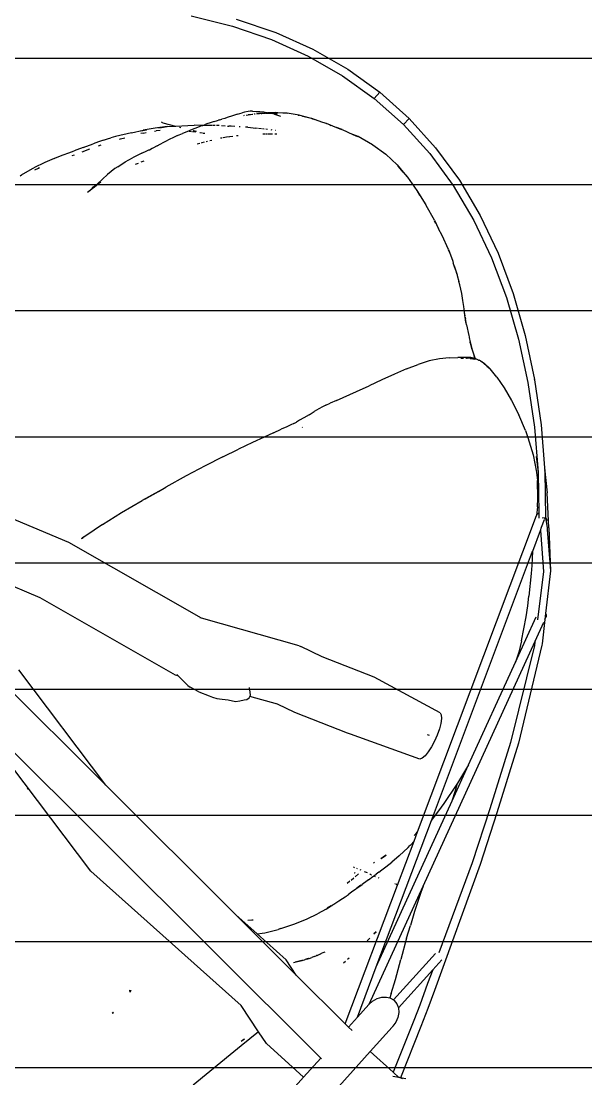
# Model space of a CAD drawing. Header units: millimetres. Extents: x -12551121 to 353735, y 112272 to 285506.
# Drawn here: x 97753 to 98173, y 178117 to 178903 of the extents above; entities that cross this region are included whole.
import ezdxf

# ---------------------------------------------------------------- set-up
doc = ezdxf.new("R2010")
doc.units = ezdxf.units.MM
doc.header["$MEASUREMENT"] = 0
doc.layers.add('+AT9-HATCH', color=8, linetype='Continuous')
doc.layers.add('+AT9_Hardscape', color=1, linetype='Continuous')

# ---------------------------------------------------------------- blocks, each defined once
blk = doc.blocks.new('hammock')
at = {"layer": '+AT9_Hardscape', "color": 1}
for p, q in [((1225.26, 1881.88), (1255.76, 1874.26)), ((1258.68, 1879.37), (1288.02, 1869.37)), ((1255.76, 1874.26), (1284.76, 1864.31)), ((1284.76, 1864.31), (1312.09, 1852.01)), ((1288.02, 1869.37), (1315.65, 1856.99)), ((1315.65, 1856.99), (1341.44, 1842.23)), ((1312.09, 1852.01), (1337.61, 1837.36)), ((1341.44, 1842.23), (1365.27, 1825.08)), ((1337.61, 1837.36), (1361.21, 1820.37)), ((1361.21, 1820.37), (1365.27, 1825.08)), ((1365.27, 1825.08), (1387.08, 1805.58)), ((1361.21, 1820.37), (1382.81, 1801.05)), ((1255.92, 1807.63), (1251.97, 1806.3)), ((1259.65, 1808.87), (1255.92, 1807.63)), ((1259.65, 1808.87), (1263.02, 1809.85)), ((1264.79, 1810.31), (1263.02, 1809.85)), ((1264.37, 1807.93), (1264.72, 1807.98)), ((1267.54, 1810.8), (1264.79, 1810.31)), ((1266.13, 1808.16), (1266.1, 1808.15)), ((1266.13, 1808.16), (1270.82, 1808.83)), ((1267.42, 1808.46), (1270.82, 1808.83)), ((1269.03, 1810.96), (1267.54, 1810.8)), ((1270.81, 1810.95), (1269.03, 1810.96)), ((1270.81, 1810.95), (1273.34, 1810.87)), ((1270.82, 1808.83), (1270.9, 1808.77)), ((1272.28, 1808.99), (1272.07, 1808.92)), ((1272.28, 1808.99), (1272.78, 1809.04)), ((1272.78, 1809.04), (1272.82, 1809.02)), ((1273.34, 1810.87), (1276.26, 1810.72)), ((1274, 1809.18), (1274.45, 1809.23)), ((1274.04, 1809.13), (1274.45, 1809.23)), ((1275.33, 1809.33), (1274.06, 1809.11)), ((1274.45, 1809.23), (1275.33, 1809.33)), ((1275.33, 1809.33), (1275.43, 1809.22)), ((1275.51, 1809.35), (1276.45, 1809.45)), ((1275.64, 1809.31), (1275.84, 1809.26)), ((1275.98, 1809.31), (1275.84, 1809.26)), ((1277.05, 1809.41), (1275.98, 1809.31)), ((1276.26, 1810.72), (1279.18, 1810.46)), ((1276.45, 1809.45), (1277.93, 1809.49)), ((1277.93, 1809.49), (1277.05, 1809.41)), ((1277.05, 1809.41), (1277.62, 1809.4)), ((1277.62, 1809.4), (1277.93, 1809.49)), ((1277.93, 1809.49), (1278.24, 1809.52)), ((1278.24, 1809.52), (1278.38, 1809.5)), ((1278.38, 1809.5), (1279.05, 1809.55)), ((1279.05, 1809.55), (1279.1, 1809.52)), ((1279.1, 1809.52), (1279.88, 1809.67)), ((1279.79, 1809.58), (1279.1, 1809.52)), ((1279.1, 1809.52), (1279.43, 1809.5)), ((1279.18, 1810.46), (1281.45, 1810.12)), ((1280.48, 1809.56), (1279.43, 1809.5)), ((1281.1, 1809.69), (1279.79, 1809.58)), ((1279.88, 1809.67), (1281.1, 1809.69)), ((1280.48, 1809.56), (1283.04, 1809.67)), ((1281.1, 1809.69), (1281.24, 1809.69)), ((1281.24, 1809.69), (1281.59, 1809.72)), ((1281.45, 1810.12), (1282.89, 1809.86)), ((1281.59, 1809.72), (1281.66, 1809.73)), ((1281.66, 1809.73), (1281.89, 1809.75)), ((1283.04, 1809.67), (1281.89, 1809.75)), ((1282.43, 1809.75), (1281.89, 1809.75)), ((1283, 1809.77), (1282.24, 1809.92)), ((1283, 1809.77), (1282.43, 1809.75)), ((1282.89, 1809.86), (1283, 1809.77)), ((1283.05, 1809.76), (1283, 1809.77)), ((1283.04, 1809.67), (1283.14, 1809.7)), ((1283.27, 1809.63), (1283.04, 1809.67)), ((1283.1, 1809.76), (1283.05, 1809.76)), ((1283.14, 1809.7), (1283.1, 1809.76)), ((1283.21, 1809.73), (1283.14, 1809.7)), ((1283.27, 1809.63), (1283.14, 1809.7)), ((1283.26, 1809.73), (1283.21, 1809.73)), ((1283.3, 1809.76), (1283.26, 1809.73)), ((1283.43, 1809.63), (1283.27, 1809.63)), ((1283.44, 1809.73), (1283.3, 1809.76)), ((1283.43, 1809.63), (1283.89, 1809.59)), ((1288.04, 1809.94), (1283.44, 1809.73)), ((1289.28, 1809.85), (1283.44, 1809.73)), ((1283.44, 1809.73), (1283.89, 1809.59)), ((1283.89, 1809.59), (1284.16, 1809.57)), ((1284.16, 1809.57), (1284.34, 1809.53)), ((1284.34, 1809.53), (1288.94, 1809.16)), ((1284.34, 1809.53), (1285.29, 1809.31)), ((1285.38, 1809.29), (1285.29, 1809.31)), ((1287.05, 1808.76), (1285.38, 1809.29)), ((1287.33, 1808.97), (1285.38, 1809.29)), ((1287.05, 1808.76), (1291.46, 1807.39)), ((1288.04, 1809.94), (1289.28, 1809.85)), ((1289.28, 1809.85), (1289.36, 1809.85)), ((1289.45, 1809.83), (1289.36, 1809.85)), ((1297.06, 1809.25), (1289.45, 1809.83)), ((1296.48, 1809.5), (1289.45, 1809.83)), ((1305.31, 1808.12), (1296.48, 1809.5)), ((1304.65, 1808.17), (1305.28, 1808.02)), ((1307.95, 1807.38), (1305.31, 1808.12)), ((1204.21, 1802.49), (1203.19, 1802.79)), ((1204.21, 1802.49), (1213.56, 1800)), ((1207.34, 1799.53), (1211.57, 1799.92)), ((1211.57, 1799.92), (1213.56, 1800)), ((1213.56, 1800), (1227.4, 1800.58)), ((1213.56, 1800), (1213.79, 1799.94)), ((1233.85, 1800.5), (1227.4, 1800.58)), ((1233.38, 1800.33), (1229.84, 1798.94)), ((1233.38, 1800.33), (1233.85, 1800.5)), ((1233.85, 1800.5), (1236, 1801.29)), ((1241.06, 1800.42), (1233.85, 1800.5)), ((1239.89, 1802.66), (1236, 1801.29)), ((1242.22, 1803.37), (1239.89, 1802.66)), ((1242.92, 1800.39), (1241.45, 1800.41)), ((1242.22, 1803.37), (1243.89, 1803.89)), ((1243.89, 1803.89), (1245.5, 1804.36)), ((1245.93, 1800.36), (1244.06, 1800.38)), ((1246.18, 1804.56), (1245.5, 1804.36)), ((1246.18, 1804.56), (1246.33, 1804.6)), ((1246.33, 1804.6), (1247.94, 1805.08)), ((1247.57, 1800.29), (1250.49, 1800.08)), ((1250.17, 1805.71), (1247.94, 1805.08)), ((1251.97, 1806.3), (1250.17, 1805.71)), ((1250.6, 1800.08), (1250.68, 1800.06)), ((1250.68, 1800.06), (1250.71, 1800.07)), ((1252.04, 1799.98), (1253.23, 1799.87)), ((1254.9, 1799.78), (1253.23, 1799.87)), ((1257.59, 1799.59), (1254.9, 1799.78)), ((1307.95, 1807.38), (1314.67, 1805.77)), ((1314.62, 1805.54), (1307.95, 1807.38)), ((1314.56, 1805.49), (1314.83, 1805.41)), ((1314.67, 1805.77), (1322.02, 1803.18)), ((1314.86, 1805.39), (1314.83, 1805.41)), ((1315.27, 1805.27), (1315.43, 1805.21)), ((1317.27, 1804.65), (1315.43, 1805.21)), ((1317.62, 1804.5), (1317.27, 1804.65)), ((1322.02, 1803.18), (1325.51, 1802.1)), ((1322.02, 1803.18), (1325.28, 1802.03)), ((1325.98, 1801.59), (1325.47, 1801.78)), ((1325.51, 1802.1), (1333.14, 1799)), ((1325.98, 1801.59), (1326.01, 1801.57)), ((1327.47, 1801.02), (1327.17, 1801.16)), ((1328.48, 1800.69), (1327.47, 1801.02)), ((1328.48, 1800.69), (1328.91, 1800.48)), ((1387.08, 1805.58), (1382.81, 1801.05)), ((1382.81, 1801.05), (1402.36, 1779.47)), ((1387.08, 1805.58), (1406.8, 1783.77)), ((1168.98, 1792.2), (1165.58, 1791.34)), ((1180.92, 1795.03), (1168.98, 1792.2)), ((1180.92, 1795.03), (1189.41, 1796.87)), ((1187.76, 1796.46), (1192.06, 1797.28)), ((1189.38, 1794.75), (1187.84, 1794.38)), ((1189.38, 1794.75), (1191.64, 1795.14)), ((1198.47, 1798.48), (1189.41, 1796.87)), ((1192.06, 1797.28), (1192.25, 1797.31)), ((1197.92, 1796.22), (1199.13, 1796.43)), ((1207.34, 1799.53), (1198.47, 1798.48)), ((1202.1, 1796.61), (1199.13, 1796.43)), ((1200.83, 1798.67), (1201, 1798.68)), ((1201, 1798.68), (1203, 1798.96)), ((1203, 1798.96), (1207.34, 1799.53)), ((1212.9, 1791.92), (1207.92, 1789.56)), ((1215.06, 1792.84), (1212.9, 1791.92)), ((1215.06, 1792.84), (1218.78, 1794.42)), ((1216.44, 1799.23), (1217.37, 1798.98)), ((1222.02, 1795.77), (1218.78, 1794.42)), ((1225.88, 1797.35), (1222.02, 1795.77)), ((1223.67, 1796.3), (1225.41, 1796.04)), ((1229.84, 1798.94), (1225.88, 1797.35)), ((1226.17, 1795.93), (1228.67, 1795.56)), ((1226.42, 1796.69), (1227.06, 1796.52)), ((1229.13, 1795.97), (1227.22, 1796.48)), ((1231.51, 1795.15), (1233.39, 1794.87)), ((1231.86, 1795.27), (1233.48, 1794.95)), ((1234.14, 1794.76), (1235.33, 1794.59)), ((1234.26, 1794.8), (1235.33, 1794.59)), ((1248.96, 1791.59), (1251.34, 1791.89)), ((1251.48, 1791.91), (1253.74, 1792.2)), ((1253.89, 1792.22), (1256.08, 1792.49)), ((1257.67, 1799.63), (1257.59, 1799.59)), ((1258.89, 1792.84), (1260.12, 1793)), ((1261.46, 1799.41), (1260.88, 1799.45)), ((1267.2, 1799.1), (1265.58, 1799.19)), ((1267.2, 1799.1), (1273.19, 1798.4)), ((1274.41, 1798.26), (1273.19, 1798.4)), ((1277.47, 1797.91), (1275.25, 1798.17)), ((1279.44, 1797.69), (1278.1, 1797.84)), ((1278.52, 1794.26), (1279.83, 1794.25)), ((1280.46, 1794.25), (1281.72, 1794.25)), ((1281.9, 1797.41), (1280.61, 1797.55)), ((1282.07, 1794.25), (1283.15, 1794.25)), ((1283.3, 1794.25), (1285.68, 1794.24)), ((1285.43, 1797), (1284.66, 1797.09)), ((1287.32, 1794.24), (1288.78, 1794.23)), ((1287.72, 1796.73), (1287.67, 1796.74)), ((1337.34, 1797.47), (1333.14, 1799)), ((1333.14, 1799), (1336.86, 1797.48)), ((1337.34, 1797.47), (1345.34, 1793.75)), ((1349.21, 1792.1), (1345.34, 1793.75)), ((1345.34, 1793.75), (1348.74, 1792.17)), ((1359.98, 1786.11), (1349.21, 1792.1)), ((1144.82, 1783.99), (1152.3, 1786.77)), ((1156.38, 1788.27), (1152.3, 1786.77)), ((1156.36, 1785.23), (1156.41, 1785.25)), ((1160.06, 1789.59), (1156.38, 1788.27)), ((1156.41, 1785.25), (1158.37, 1785.92)), ((1160.06, 1789.59), (1162.87, 1790.54)), ((1162.87, 1790.54), (1165.58, 1791.34)), ((1171.87, 1790.18), (1172.52, 1790.39)), ((1172.52, 1790.39), (1175.85, 1791.33)), ((1196.45, 1783.59), (1198.34, 1784.56)), ((1198.42, 1784.6), (1198.34, 1784.56)), ((1199.98, 1785.4), (1198.42, 1784.6)), ((1199.98, 1785.4), (1202.08, 1786.51)), ((1202.08, 1786.51), (1204.76, 1787.94)), ((1204.76, 1787.94), (1207.92, 1789.56)), ((1229.65, 1786.73), (1231.47, 1787.26)), ((1232.71, 1787.62), (1233.39, 1787.82)), ((1233.39, 1787.82), (1234.95, 1788.19)), ((1236.39, 1788.54), (1237.23, 1788.75)), ((1239.14, 1789.21), (1240.56, 1789.56)), ((1247.03, 1791.13), (1247.91, 1791.34)), ((1248.58, 1791.5), (1248.96, 1791.59)), ((1359.98, 1786.11), (1360.22, 1785.97)), ((1360.22, 1785.97), (1369.78, 1779.11)), ((1123.32, 1775.91), (1124.4, 1776.35)), ((1124.4, 1776.35), (1129.96, 1778.56)), ((1129.96, 1778.56), (1134.24, 1780.11)), ((1134.24, 1780.11), (1138.15, 1781.54)), ((1138.12, 1778.46), (1136.6, 1777.9)), ((1140.31, 1782.35), (1138.15, 1781.54)), ((1144.82, 1783.99), (1140.31, 1782.35)), ((1149.5, 1782.71), (1144.03, 1780.66)), ((1176.21, 1773.4), (1181.61, 1776.35)), ((1188.55, 1779.74), (1181.61, 1776.35)), ((1188.55, 1779.74), (1192.22, 1781.45)), ((1192.22, 1781.45), (1193.79, 1782.25)), ((1193.79, 1782.25), (1194.16, 1782.42)), ((1194.16, 1782.42), (1196.14, 1783.44)), ((1196.14, 1783.44), (1196.45, 1783.59)), ((1378.16, 1771.2), (1369.78, 1779.11)), ((1402.36, 1779.47), (1419.81, 1755.7)), ((1406.8, 1783.77), (1424.4, 1759.75)), ((1099.14, 1763.68), (1107.23, 1768.33)), ((1107.23, 1768.33), (1108.28, 1768.93)), ((1116.37, 1772.94), (1108.28, 1768.93)), ((1109.03, 1767.46), (1111.72, 1768.79)), ((1112.33, 1769.11), (1111.72, 1768.79)), ((1111.72, 1768.79), (1112.44, 1769.1)), ((1123.32, 1775.91), (1116.37, 1772.94)), ((1168.51, 1768.35), (1162.95, 1763.9)), ((1170.59, 1769.72), (1168.51, 1768.35)), ((1170.59, 1769.72), (1176.21, 1773.4)), ((1183.68, 1771.62), (1185.32, 1772.26)), ((1185.32, 1772.26), (1185.98, 1772.51)), ((1188.03, 1773.3), (1190.34, 1774.21)), ((1378.16, 1771.2), (1382.67, 1765.81)), ((1378.86, 1770.25), (1378.89, 1770.2)), ((1382.67, 1765.81), (1378.89, 1770.2)), ((1098.14, 1763.05), (1099.14, 1763.68)), ((1108.99, 1767.43), (1109.03, 1767.46)), ((1162.95, 1763.9), (1155.65, 1757.16)), ((1382.67, 1765.81), (1385.61, 1762.3)), ((1382.67, 1765.81), (1385.94, 1762.01)), ((1385.94, 1762.01), (1392.9, 1752.17)), ((1148.23, 1750.84), (1153.18, 1754.83)), ((1148.23, 1750.84), (1152.26, 1754.03)), ((1152.26, 1753.97), (1151.44, 1753.29)), ((1154.01, 1755.61), (1151.64, 1754.02)), ((1152.26, 1754.03), (1152.66, 1754.34)), ((1152.26, 1754.03), (1152.26, 1753.97)), ((1152.82, 1754.43), (1152.66, 1754.34)), ((1153, 1754.61), (1152.82, 1754.43)), ((1153, 1754.61), (1155.02, 1756.21)), ((1153.18, 1754.83), (1153, 1754.61)), ((1153.38, 1754.99), (1153.18, 1754.83)), ((1153.38, 1754.99), (1154.85, 1756.18)), ((1153.79, 1755.4), (1153.38, 1754.99)), ((1154.01, 1755.61), (1153.79, 1755.4)), ((1154.06, 1755.65), (1154.01, 1755.61)), ((1155.65, 1757.16), (1154.06, 1755.65)), ((1154.85, 1756.18), (1154.06, 1755.65)), ((1154.85, 1756.18), (1154.97, 1756.27)), ((1154.97, 1756.27), (1155.26, 1756.45)), ((1157.7, 1758.06), (1155.02, 1756.21)), ((1155.26, 1756.45), (1155.02, 1756.21)), ((1155.26, 1756.45), (1155.38, 1756.55)), ((1155.38, 1756.55), (1157.74, 1758.5)), ((1157.7, 1758.06), (1155.38, 1756.55)), ((1157.92, 1758.27), (1157.7, 1758.06)), ((1419.81, 1755.7), (1435.16, 1729.87)), ((1424.4, 1759.75), (1439.86, 1733.62)), ((1392.9, 1752.17), (1399.41, 1741.52)), ((1392.97, 1751.63), (1394.86, 1748.66)), ((1394.88, 1748.62), (1394.86, 1748.66)), ((1399.44, 1741.45), (1399.41, 1741.52)), ((1399.7, 1741.03), (1399.44, 1741.45)), ((1405.87, 1729.97), (1399.7, 1741.03)), ((1405.87, 1729.97), (1408.94, 1723.67)), ((1406.79, 1727.84), (1405.94, 1729.49)), ((1435.16, 1729.87), (1448.38, 1702.11)), ((1439.86, 1733.62), (1453.18, 1705.53)), ((1406.92, 1727.54), (1406.79, 1727.84)), ((1411.55, 1718.64), (1408.94, 1723.67)), ((1408.94, 1723.67), (1411.36, 1718.75)), ((1416.27, 1708.18), (1411.55, 1718.64)), ((1416.08, 1708.26), (1417, 1705.96)), ((1416.27, 1708.18), (1419.5, 1699.68)), ((1417, 1705.96), (1417.02, 1705.88)), ((1453.18, 1705.53), (1464.36, 1675.67)), ((1419.5, 1699.68), (1419.67, 1699.25)), ((1419.72, 1699.1), (1419.67, 1699.25)), ((1419.95, 1698.5), (1419.72, 1699.1)), ((1419.95, 1698.5), (1419.94, 1698.42)), ((1420.68, 1696.19), (1419.94, 1698.42)), ((1448.38, 1702.11), (1459.49, 1672.62)), ((1422.29, 1691.31), (1420.68, 1696.19)), ((1420.68, 1696.19), (1422.62, 1690.08)), ((1422.62, 1690.08), (1422.29, 1691.31)), ((1422.72, 1689.74), (1422.62, 1690.08)), ((1422.72, 1689.74), (1422.73, 1689.65)), ((1422.75, 1689.61), (1422.73, 1689.65)), ((1422.75, 1689.61), (1422.81, 1689.35)), ((1422.81, 1689.35), (1422.91, 1689.03)), ((1422.91, 1689.03), (1424.14, 1684.54)), ((1424.75, 1682.03), (1424.14, 1684.54)), ((1426.16, 1675.5), (1424.75, 1682.03)), ((1427.07, 1670.27), (1426.16, 1675.5)), ((1464.36, 1675.67), (1473.41, 1644.27)), ((1427.69, 1665.88), (1427.07, 1670.27)), ((1459.49, 1672.62), (1468.48, 1641.62)), ((1428.2, 1661.86), (1427.69, 1665.88)), ((1428.11, 1661.5), (1428.59, 1658.85)), ((1428.59, 1658.85), (1428.2, 1661.86)), ((1428.71, 1657.98), (1428.59, 1658.85)), ((1429.34, 1654.03), (1428.71, 1657.98)), ((1428.71, 1657.98), (1428.94, 1656.93)), ((1429.82, 1652.39), (1428.94, 1656.93)), ((1429.82, 1652.39), (1431.43, 1644.34)), ((1431.43, 1644.34), (1431.66, 1643.31)), ((1431.66, 1643.31), (1431.77, 1642.76)), ((1431.77, 1642.76), (1432.49, 1639.42)), ((1473.41, 1644.27), (1480.33, 1611.58)), ((1432.56, 1638.93), (1432.34, 1639.74)), ((1432.49, 1639.42), (1433.72, 1634.62)), ((1432.49, 1639.42), (1432.56, 1638.93)), ((1432.6, 1638.71), (1432.56, 1638.93)), ((1433.72, 1634.62), (1432.6, 1638.71)), ((1468.48, 1641.62), (1475.37, 1609.37)), ((1409.72, 1627.01), (1401.93, 1625.44)), ((1416.88, 1627.81), (1409.72, 1627.01)), ((1416.88, 1627.81), (1423.26, 1628.06)), ((1428.67, 1628), (1423.26, 1628.06)), ((1425.55, 1627.51), (1427.45, 1627.62)), ((1427.59, 1627.61), (1427.45, 1627.62)), ((1432.94, 1627.88), (1428.67, 1628)), ((1429.28, 1627.4), (1429.51, 1627.41)), ((1429.65, 1627.39), (1429.51, 1627.41)), ((1430.28, 1627.33), (1429.92, 1627.27)), ((1430.19, 1627.74), (1429.97, 1627.78)), ((1430.56, 1627.76), (1430.19, 1627.74)), ((1432.94, 1627.88), (1430.56, 1627.76)), ((1430.56, 1627.76), (1432.01, 1627.74)), ((1432.4, 1627.61), (1430.56, 1627.76)), ((1432.01, 1627.74), (1432.09, 1627.72)), ((1432.09, 1627.72), (1433.33, 1627.69)), ((1432.09, 1627.72), (1432.4, 1627.61)), ((1432.4, 1627.61), (1432.52, 1627.6)), ((1432.42, 1627.35), (1432.87, 1627.27)), ((1432.52, 1627.6), (1433.78, 1627.27)), ((1433.37, 1627.29), (1432.52, 1627.6)), ((1433.99, 1627.51), (1432.52, 1627.6)), ((1433.37, 1627.29), (1432.87, 1627.27)), ((1432.87, 1627.27), (1433.64, 1627.2)), ((1436.23, 1627.37), (1432.94, 1627.88)), ((1433.66, 1627.65), (1433.33, 1627.69)), ((1433.41, 1627.28), (1433.37, 1627.29)), ((1433.64, 1627.2), (1433.41, 1627.28)), ((1433.78, 1627.27), (1433.41, 1627.28)), ((1434.08, 1627.06), (1433.64, 1627.2)), ((1433.64, 1627.2), (1434.05, 1627.17)), ((1433.66, 1627.65), (1433.99, 1627.51)), ((1433.74, 1634.55), (1433.72, 1634.62)), ((1433.74, 1634.55), (1433.78, 1634.4)), ((1433.78, 1634.4), (1435.48, 1629.25)), ((1433.78, 1627.27), (1434.05, 1627.17)), ((1434.67, 1627.16), (1433.78, 1627.27)), ((1434.15, 1627.5), (1433.99, 1627.51)), ((1434.05, 1627.17), (1434.47, 1626.99)), ((1434.05, 1627.17), (1434.74, 1627.11)), ((1434.15, 1627.5), (1434.29, 1627.46)), ((1434.34, 1627.41), (1434.29, 1627.46)), ((1434.38, 1627.42), (1434.34, 1627.41)), ((1434.38, 1627.42), (1434.44, 1627.41)), ((1435.01, 1627.23), (1434.44, 1627.41)), ((1434.44, 1627.41), (1434.46, 1627.38)), ((1434.46, 1627.38), (1434.84, 1627.14)), ((1434.67, 1627.16), (1434.46, 1627.38)), ((1434.47, 1626.99), (1434.55, 1626.98)), ((1434.84, 1627.14), (1434.67, 1627.16)), ((1434.74, 1627.11), (1434.67, 1627.16)), ((1434.74, 1627.11), (1434.84, 1627.14)), ((1435.01, 1626.9), (1434.74, 1627.11)), ((1434.92, 1627.09), (1434.84, 1627.14)), ((1435.58, 1627.05), (1434.92, 1627.09)), ((1434.92, 1627.09), (1435.32, 1626.84)), ((1435.28, 1629.46), (1436.23, 1627.37)), ((1435.48, 1629.25), (1435.56, 1629.11)), ((1436.22, 1627.54), (1435.56, 1629.11)), ((1435.58, 1627.05), (1435.66, 1627.03)), ((1435.76, 1626.77), (1435.62, 1626.94)), ((1436.22, 1627.54), (1436.29, 1627.36)), ((1436.29, 1627.36), (1436.23, 1627.37)), ((1436.32, 1627.36), (1436.29, 1627.36)), ((1436.32, 1627.36), (1438.99, 1626.14)), ((1385.09, 1619.47), (1376.12, 1615.54)), ((1385.09, 1619.47), (1393.71, 1622.84)), ((1401.93, 1625.44), (1393.71, 1622.84)), ((1435.8, 1626.76), (1435.76, 1626.77)), ((1436.5, 1626.76), (1436.56, 1626.63)), ((1436.56, 1626.74), (1436.62, 1626.62)), ((1438.72, 1626.07), (1438.86, 1625.99)), ((1438.99, 1626.14), (1439.05, 1626.12)), ((1439.05, 1626.12), (1439.13, 1626.08)), ((1440.09, 1625.64), (1439.13, 1626.08)), ((1439.6, 1625.79), (1439.64, 1625.77)), ((1440.09, 1625.64), (1442.74, 1623.9)), ((1440.66, 1625.15), (1440.09, 1625.64)), ((1440.66, 1625.15), (1442.74, 1623.9)), ((1441.1, 1624.79), (1440.66, 1625.15)), ((1441.1, 1624.79), (1442.74, 1623.9)), ((1444.66, 1621.76), (1441.1, 1624.79)), ((1442.74, 1623.9), (1447.25, 1619.57)), ((1444.73, 1621.73), (1444.66, 1621.76)), ((1444.73, 1621.73), (1444.84, 1621.61)), ((1444.84, 1621.61), (1447.25, 1619.57)), ((1452.32, 1613.36), (1447.25, 1619.57)), ((1366.85, 1611.3), (1357.31, 1606.99)), ((1376.12, 1615.54), (1366.85, 1611.3)), ((1452.32, 1613.36), (1457.73, 1605.47)), ((1480.34, 1611.52), (1480.33, 1611.58)), ((1480.34, 1611.52), (1485.14, 1577.92)), ((1348.11, 1602.85), (1357.31, 1606.99)), ((1457.73, 1605.47), (1463.24, 1596.1)), ((1475.37, 1609.37), (1480.16, 1576.16)), ((1333.1, 1596.15), (1328.49, 1594.08)), ((1333.1, 1596.15), (1348.11, 1602.85)), ((1463.24, 1596.1), (1468.63, 1585.43)), ((1312.73, 1585.49), (1316.58, 1587.76)), ((1320.05, 1589.78), (1316.58, 1587.76)), ((1322.71, 1591.27), (1320.05, 1589.78)), ((1325.27, 1592.58), (1322.71, 1591.27)), ((1325.27, 1592.58), (1328.49, 1594.08)), ((1301.41, 1578.97), (1303.36, 1580)), ((1305.68, 1581.33), (1303.36, 1580)), ((1308.95, 1583.26), (1305.68, 1581.33)), ((1312.73, 1585.49), (1308.95, 1583.26)), ((1473.46, 1573.83), (1468.63, 1585.43)), ((1286.41, 1572.06), (1279.27, 1568.77)), ((1286.41, 1572.06), (1292.08, 1574.65)), ((1296.35, 1576.59), (1292.08, 1574.65)), ((1299.27, 1577.93), (1296.35, 1576.59)), ((1301.41, 1578.97), (1299.27, 1577.93)), ((1307.64, 1575.99), (1307.95, 1576.17)), ((1473.46, 1573.83), (1475.38, 1568.54)), ((1480.16, 1576.16), (1482.85, 1542.59)), ((1485.14, 1577.92), (1485.15, 1577.85)), ((1485.15, 1577.85), (1487.64, 1546.05)), ((1270.6, 1564.72), (1260.34, 1559.86)), ((1279.27, 1568.77), (1270.6, 1564.72)), ((1475.38, 1568.54), (1479.38, 1555.79)), ((1248.64, 1554.17), (1260.34, 1559.86)), ((1248.64, 1554.17), (1235.63, 1547.6)), ((1479.38, 1555.79), (1481.82, 1542.91)), ((1481.51, 1554.42), (1482.85, 1542.59)), ((1235.63, 1547.6), (1221.47, 1540.11)), ((1481.82, 1542.91), (1482.53, 1536.72)), ((1482.85, 1542.59), (1482.87, 1542.31)), ((1482.87, 1542.31), (1483.41, 1512.5)), ((1487.64, 1546.05), (1487.68, 1545.68)), ((1487.68, 1545.68), (1489.75, 1527.35)), ((1487.68, 1545.68), (1487.81, 1543.98)), ((1487.84, 1543.6), (1487.81, 1543.98)), ((1487.85, 1543.52), (1487.84, 1543.6)), ((1487.85, 1543.52), (1488.45, 1509.15)), ((1221.47, 1540.11), (1206.3, 1531.65)), ((1482.79, 1523.53), (1482.53, 1536.72)), ((1200.99, 1528.55), (1188.67, 1521.66)), ((1190.82, 1522.62), (1200.99, 1528.55)), ((1200.99, 1528.55), (1206.3, 1531.65)), ((1490.92, 1501.55), (1489.75, 1527.35)), ((1134.24, 1490.47), (1060.57, 1521.6)), ((1173.38, 1512.71), (1188.67, 1521.66)), ((1482.47, 1516.97), (1481.73, 1510.52)), ((1482.47, 1516.97), (1482.79, 1523.53)), ((1159.17, 1503.91), (1173.38, 1512.71)), ((1393.36, 1275.57), (1481.73, 1510.52)), ((1481.73, 1510.52), (1481.88, 1510.93)), ((1481.88, 1510.93), (1482.19, 1511.57)), ((1482.19, 1511.57), (1482.69, 1512.1)), ((1482.69, 1512.1), (1483.35, 1512.48)), ((1483.35, 1512.48), (1483.41, 1512.5)), ((1483.41, 1512.5), (1483.48, 1508.74)), ((1488.25, 1508.96), (1486.04, 1508.61)), ((1487.81, 1507.8), (1488.25, 1508.96)), ((1488.43, 1508.99), (1488.25, 1508.96)), ((1488.43, 1509.18), (1488.45, 1509.15)), ((1488.45, 1509.15), (1488.43, 1508.99)), ((1488.43, 1508.99), (1488.45, 1508.91)), ((1159.17, 1503.91), (1146.8, 1495.59)), ((1484.66, 1499.41), (1485.56, 1501.81)), ((1485.56, 1501.81), (1487.71, 1507.53)), ((1485.56, 1501.67), (1485.56, 1501.81)), ((1488.45, 1508.91), (1488.94, 1506.09)), ((1488.67, 1508.91), (1488.92, 1508.64)), ((1488.92, 1508.64), (1489.25, 1507.99)), ((1489.23, 1506.61), (1488.94, 1506.09)), ((1488.94, 1506.09), (1489.69, 1501.32)), ((1489.35, 1507.3), (1489.23, 1506.61)), ((1489.25, 1507.99), (1489.35, 1507.3)), ((1489.69, 1501.32), (1489.62, 1500.45)), ((1489.69, 1501.32), (1489.78, 1500.32)), ((1490.92, 1501.55), (1492.23, 1469.47)), ((1143.62, 1493.44), (1144.28, 1493.85)), ((1145.24, 1494.45), (1144.28, 1493.85)), ((1144.28, 1493.85), (1144.95, 1494.33)), ((1146.8, 1495.59), (1144.95, 1494.33)), ((1478.89, 1484.08), (1484.66, 1499.41)), ((1484.66, 1499.41), (1486.92, 1468.87)), ((1489.62, 1500.45), (1489.78, 1500.32)), ((1489.78, 1500.32), (1492.23, 1469.47)), ((1232.76, 1434.25), (1134.24, 1490.47)), ((1112.88, 1449.42), (1042.81, 1479.03)), ((1403.63, 1283.97), (1478.88, 1484.01)), ((1478.58, 1478.8), (1478.25, 1473.44)), ((1478.88, 1484.01), (1478.58, 1478.8)), ((1478.89, 1484.08), (1478.88, 1484.01)), ((1478.25, 1473.44), (1477.72, 1467.39)), ((1477.72, 1467.39), (1476.06, 1450.76)), ((1486.92, 1468.87), (1482.59, 1433.15)), ((1492.23, 1469.47), (1488.53, 1437.79)), ((1020.46, 1451.06), (1161.8, 1310.17)), ((1213.62, 1391.93), (1112.88, 1449.42)), ((1475.4, 1443.44), (1476.06, 1450.76)), ((1474.12, 1435.25), (1475.4, 1443.44)), ((1232.76, 1434.25), (1231.55, 1434.59)), ((1305.34, 1413.64), (1232.76, 1434.25)), ((1466.15, 1401.52), (1481.55, 1435.21)), ((1470.67, 1417.51), (1474.12, 1435.25)), ((1480.66, 1417.24), (1487.06, 1431.24)), ((1488.02, 1433.34), (1485.91, 1415.22)), ((1488.53, 1437.79), (1488.02, 1433.34)), ((1488.02, 1433.34), (1488.87, 1435.2)), ((1488.53, 1437.79), (1488.71, 1437.53)), ((1488.71, 1437.53), (1488.98, 1436.76)), ((1489.04, 1435.97), (1488.87, 1435.2)), ((1488.98, 1436.76), (1489.04, 1435.97)), ((1397.47, 1235.22), (1480.66, 1417.24)), ((1470.67, 1417.51), (1468.55, 1409.03)), ((1480.61, 1416.85), (1480.14, 1413.93)), ((1480.66, 1417.24), (1480.61, 1416.85)), ((1485.91, 1415.22), (1485.74, 1414.14)), ((1305.34, 1413.64), (1306.67, 1413.16)), ((1322.42, 1405.61), (1306.67, 1413.16)), ((1480.14, 1413.93), (1462.52, 1341.94)), ((1468.55, 1409.03), (1466.15, 1401.52)), ((1485.74, 1414.14), (1468.34, 1341.54)), ((1027.64, 1400.24), (1321.38, 1107.43)), ((1361.23, 1390.4), (1322.42, 1405.61)), ((1431.31, 1325.27), (1466.15, 1401.52)), ((1161.8, 1310.17), (1097.04, 1395.95)), ((1215.18, 1391.39), (1213.62, 1391.93)), ((1215.66, 1391.25), (1214.43, 1392.47)), ((1215.66, 1391.25), (1215.18, 1391.39)), ((1222.68, 1384.3), (1215.66, 1391.25)), ((1222.68, 1384.3), (1224.35, 1382.99)), ((1410.15, 1364.09), (1361.23, 1390.4)), ((1230.76, 1379.59), (1224.35, 1382.99)), ((1230.76, 1379.59), (1238.5, 1376.52)), ((1238.5, 1376.52), (1241.06, 1375.53)), ((1241.06, 1375.53), (1244.28, 1374.67)), ((1267.92, 1381.33), (1267.77, 1381.49)), ((1267.93, 1381.12), (1267.77, 1381.49)), ((1267.92, 1381.33), (1267.93, 1381.12)), ((1268.18, 1375.23), (1268.67, 1376.2)), ((1269.03, 1379.24), (1268.39, 1382.9)), ((1268.67, 1376.2), (1269.12, 1377.1)), ((1289.39, 1370.32), (1268.67, 1376.2)), ((1269.17, 1377.22), (1269.03, 1379.24)), ((1269.22, 1376.89), (1269.12, 1377.1)), ((1269.22, 1376.89), (1269.17, 1377.22)), ((1244.28, 1374.67), (1248.16, 1374.02)), ((1248.16, 1374.02), (1252.61, 1373.66)), ((1252.61, 1373.66), (1258.21, 1372.42)), ((1258.21, 1372.42), (1261.38, 1372.78)), ((1261.38, 1372.78), (1264.53, 1373.68)), ((1264.53, 1373.68), (1266.56, 1373.92)), ((1266.56, 1373.92), (1268.18, 1375.23)), ((1289.39, 1370.32), (1288.89, 1370.56)), ((1302.29, 1364.13), (1289.39, 1370.32)), ((1150.69, 1246.22), (1061.7, 1363.9)), ((1341.4, 1348.8), (1302.29, 1364.13)), ((1410.15, 1364.09), (1410.94, 1362.43)), ((1411.11, 1359.72), (1410.65, 1356.15)), ((1410.94, 1362.43), (1411.11, 1359.72)), ((1409.6, 1351.97), (1408.01, 1347.45)), ((1410.65, 1356.15), (1409.6, 1351.97)), ((1343.45, 1348.01), (1341.4, 1348.8)), ((1394.95, 1329.61), (1343.45, 1348.01)), ((1400.47, 1347.94), (1401.89, 1347.32)), ((1408.01, 1347.45), (1406.01, 1342.91)), ((1403.73, 1338.66), (1401.32, 1334.98)), ((1406.01, 1342.91), (1403.73, 1338.66)), ((1462.52, 1341.94), (1447.04, 1292.6)), ((1468.34, 1341.54), (1452.31, 1289.73)), ((1396.77, 1330.29), (1394.95, 1329.61)), ((1398.95, 1332.12), (1396.77, 1330.29)), ((1401.32, 1334.98), (1398.95, 1332.12)), ((1419.09, 1298.55), (1431.31, 1325.27)), ((1431.31, 1325.27), (1422.97, 1311.77)), ((1103.36, 1307.29), (1103.51, 1307.44)), ((1103.36, 1307.29), (1103.63, 1307.39)), ((1103.51, 1307.44), (1103.63, 1307.55)), ((1103.63, 1307.39), (1103.51, 1307.44)), ((1103.63, 1307.55), (1103.63, 1307.39)), ((1161.8, 1310.17), (1258.41, 1213.87)), ((1422.5, 1311.01), (1412.78, 1296.58)), ((1419.09, 1298.55), (1421.56, 1306.29)), ((1421.56, 1306.29), (1422.97, 1311.77)), ((1422.97, 1311.77), (1422.5, 1311.01)), ((1362.7, 1175.15), (1419.09, 1298.55)), ((1410.88, 1293.95), (1403.73, 1284.1)), ((1412.78, 1296.58), (1410.88, 1293.95)), ((1447.04, 1292.6), (1433.96, 1252.52)), ((1452.31, 1289.73), (1439.94, 1251.25)), ((1362.7, 1175.15), (1403.63, 1283.97)), ((1403.63, 1283.97), (1403.73, 1284.1)), ((1390.73, 1268.58), (1393.36, 1275.57)), ((1390.78, 1272.84), (1391.17, 1273.18)), ((1391.82, 1273.91), (1391.17, 1273.18)), ((1392.22, 1274.31), (1391.82, 1273.91)), ((1392.22, 1274.31), (1393.26, 1275.45)), ((1393.26, 1275.45), (1393.36, 1275.57)), ((1378.47, 1235.98), (1390.73, 1268.58)), ((1386.33, 1263.87), (1387.71, 1265.34)), ((1387.77, 1265.4), (1387.71, 1265.34)), ((1388.32, 1266), (1387.77, 1265.4)), ((1388.32, 1266), (1390.73, 1268.58)), ((1369.97, 1258.16), (1368.04, 1256.92)), ((1368.05, 1256.98), (1369.97, 1258.16)), ((1369.97, 1258.16), (1369.99, 1258.21)), ((1379.74, 1257.66), (1374.2, 1253)), ((1379.74, 1257.66), (1386.33, 1263.87)), ((1361.34, 1252.75), (1360.55, 1252.25)), ((1366.01, 1255.69), (1365.97, 1255.67)), ((1366.12, 1255.76), (1366.04, 1255.71)), ((1366.12, 1255.76), (1367.89, 1256.88)), ((1366.39, 1255.83), (1367.84, 1256.79)), ((1366.86, 1247.31), (1369.86, 1249.64)), ((1369.86, 1249.64), (1374.2, 1253)), ((1439.94, 1251.25), (1405.84, 1157.62)), ((1433.96, 1252.52), (1409.25, 1185.57)), ((1262.28, 1146.41), (1150.69, 1246.22)), ((1345.72, 1249.49), (1346.45, 1249.17)), ((1346.39, 1245.03), (1346.62, 1245.09)), ((1346.9, 1244.86), (1346.39, 1245.03)), ((1346.48, 1249.16), (1346.45, 1249.17)), ((1346.62, 1245.09), (1346.87, 1245.14)), ((1346.9, 1244.86), (1346.62, 1245.09)), ((1346.87, 1245.14), (1346.9, 1244.86)), ((1346.94, 1242.17), (1347.01, 1242.22)), ((1349.43, 1244.28), (1347.01, 1242.22)), ((1348.75, 1248.17), (1348.35, 1248.34)), ((1351.4, 1247.01), (1350.72, 1247.31)), ((1356.1, 1244.97), (1353.87, 1245.94)), ((1356.81, 1239.94), (1360.19, 1242.32)), ((1358.67, 1243.7), (1357.79, 1244.13)), ((1359.44, 1243.31), (1359.25, 1243.41)), ((1360.19, 1242.32), (1360.7, 1242.68)), ((1360.7, 1242.68), (1360.27, 1242.9)), ((1360.7, 1242.68), (1362.61, 1244.06)), ((1360.83, 1242.62), (1360.7, 1242.68)), ((1362.18, 1242.13), (1360.83, 1242.62)), ((1364.64, 1245.59), (1362.61, 1244.06)), ((1364.64, 1245.59), (1366.86, 1247.31)), ((1339.68, 1132.85), (1378.47, 1235.98)), ((1343.08, 1238.88), (1341.13, 1237.23)), ((1344.02, 1239.68), (1346.13, 1241.48)), ((1348.31, 1233.68), (1352.09, 1236.43)), ((1351.22, 1235.93), (1348.31, 1233.68)), ((1355.89, 1239.21), (1352.09, 1236.43)), ((1356.81, 1239.94), (1355.89, 1239.21)), ((1357.37, 1147.47), (1397.47, 1235.22)), ((1364.73, 1241.2), (1364.23, 1241.38)), ((1376.67, 1236.84), (1376.39, 1236.94)), ((1378.47, 1235.98), (1377.18, 1236.62)), ((1397.47, 1235.22), (1395.76, 1230.44)), ((1339.5, 1227.01), (1337.56, 1225.69)), ((1340.21, 1227.55), (1339.5, 1227.01)), ((1340.21, 1227.55), (1340.3, 1227.62)), ((1340.3, 1227.62), (1341.31, 1228.37)), ((1341.31, 1228.37), (1342.03, 1228.87)), ((1344.29, 1230.6), (1342.03, 1228.87)), ((1347.51, 1233.07), (1344.29, 1230.6)), ((1348.31, 1233.68), (1347.51, 1233.07)), ((1395.76, 1230.44), (1391.16, 1216.29)), ((1325.34, 1218.19), (1318.99, 1214.72)), ((1325.34, 1218.19), (1329.27, 1220.55)), ((1329.27, 1220.55), (1326.13, 1218.72)), ((1329.27, 1220.55), (1330.4, 1221.23)), ((1331.17, 1221.66), (1330.4, 1221.23)), ((1334.96, 1224.03), (1331.17, 1221.66)), ((1337.56, 1225.69), (1334.96, 1224.03)), ((1274.21, 1199.73), (1258.41, 1213.87)), ((1258.41, 1213.87), (1303.28, 1169.14)), ((1302.25, 1207.17), (1311.31, 1210.99)), ((1311.31, 1210.99), (1318.99, 1214.72)), ((1391.16, 1216.29), (1388.13, 1205.85)), ((1271.26, 1209.97), (1267.15, 1209.56)), ((1271.26, 1209.97), (1270.33, 1209.8)), ((1279.92, 1200.59), (1289.73, 1203.09)), ((1291.76, 1203.6), (1289.73, 1203.09)), ((1291.76, 1203.6), (1302.25, 1207.17)), ((1385.13, 1196.45), (1388.13, 1205.85)), ((1274.21, 1199.73), (1279.77, 1200.6)), ((1295.69, 1180.51), (1274.21, 1199.73)), ((1279.77, 1200.6), (1279.92, 1200.59)), ((1357.87, 1196.49), (1355.95, 1194.66)), ((1360.88, 1200.09), (1362.51, 1201.53)), ((1362.56, 1200.96), (1360.94, 1199.41)), ((1385.13, 1196.45), (1380.96, 1180.66)), ((1303.28, 1169.14), (1295.69, 1180.51)), ((1301.14, 1178.51), (1307.46, 1179.96)), ((1307.46, 1179.96), (1302.45, 1178.63)), ((1307.46, 1179.96), (1307.54, 1180)), ((1307.75, 1180.05), (1307.54, 1180)), ((1307.75, 1180.05), (1307.98, 1180.09)), ((1307.98, 1180.09), (1308.43, 1180.21)), ((1308.43, 1180.21), (1309.31, 1180.42)), ((1309.68, 1180.54), (1309.31, 1180.42)), ((1309.81, 1180.57), (1309.68, 1180.54)), ((1311.96, 1181.31), (1309.81, 1180.57)), ((1310.83, 1180.84), (1309.81, 1180.57)), ((1310.83, 1180.84), (1311.95, 1181.25)), ((1311.95, 1181.25), (1312.39, 1181.39)), ((1312.39, 1181.39), (1311.96, 1181.31)), ((1312.39, 1181.39), (1312.75, 1181.54)), ((1312.75, 1181.54), (1314.9, 1182.18)), ((1316.44, 1182.82), (1314.9, 1182.18)), ((1316.69, 1182.9), (1316.44, 1182.82)), ((1316.69, 1182.9), (1318.09, 1183.49)), ((1318.09, 1183.49), (1318.25, 1183.55)), ((1318.79, 1183.78), (1318.25, 1183.55)), ((1318.79, 1183.78), (1319.16, 1183.93)), ((1319.16, 1183.93), (1321.35, 1184.87)), ((1321.35, 1184.87), (1321.41, 1184.86)), ((1321.41, 1184.86), (1321.49, 1184.93)), ((1321.59, 1184.95), (1321.49, 1184.93)), ((1321.77, 1185.04), (1321.59, 1184.95)), ((1323.1, 1185.58), (1321.77, 1185.04)), ((1324.54, 1186.22), (1323.1, 1185.58)), ((1338.22, 1178.11), (1339.84, 1179.55)), ((1341.28, 1180.84), (1342.53, 1181.96)), ((1375.4, 1150.61), (1406.57, 1185.15)), ((1376.91, 1165.77), (1380.96, 1180.66)), ((1404.64, 1173.06), (1411.3, 1180.45)), ((1348.67, 1137.84), (1362.7, 1175.15)), ((1379.12, 1144.79), (1404.64, 1173.06)), ((1404.64, 1173.06), (1400.83, 1162.76)), ((1404.71, 1173.25), (1404.64, 1173.06)), ((1303.28, 1169.14), (1339.68, 1132.85)), ((1373.87, 1155.44), (1376.91, 1165.77)), ((1179.21, 1157.85), (1179.69, 1156.36)), ((1179.21, 1157.85), (1180.68, 1157.58)), ((1179.69, 1156.36), (1180.68, 1157.58)), ((1373.87, 1155.44), (1372.66, 1152.11)), ((1400.83, 1162.76), (1395.02, 1146.63)), ((1405.84, 1157.62), (1401.07, 1144.22)), ((1357.07, 1147.21), (1357.37, 1147.47)), ((1357.37, 1147.47), (1359.95, 1149.8)), ((1359.95, 1149.8), (1363.25, 1151.67)), ((1363.25, 1151.67), (1366.73, 1152.68)), ((1366.73, 1152.68), (1370.17, 1152.77)), ((1370.17, 1152.77), (1372.66, 1152.11)), ((1372.66, 1152.11), (1373.33, 1151.94)), ((1373.33, 1151.94), (1375.4, 1150.61)), ((1375.4, 1150.61), (1375.99, 1150.23)), ((1375.99, 1150.23), (1377.98, 1147.76)), ((1377.98, 1147.76), (1379.12, 1144.79)), ((1166.48, 1140.89), (1167.1, 1141.6)), ((1166.48, 1140.89), (1167.44, 1141.12)), ((1167.44, 1141.12), (1167.1, 1141.6)), ((1275.28, 1126.87), (1262.28, 1146.41)), ((1348.67, 1137.84), (1357.07, 1147.21)), ((1379.43, 1141.28), (1378.8, 1137.71)), ((1379.12, 1144.79), (1379.15, 1144.71)), ((1379.15, 1144.71), (1379.43, 1141.28)), ((1395.02, 1146.63), (1390.48, 1135.25)), ((1401.07, 1144.22), (1395.84, 1130.96)), ((1339.68, 1132.85), (1342.06, 1130.48)), ((1342.06, 1130.48), (1348.67, 1137.84)), ((1377.3, 1134.23), (1375.03, 1131.09)), ((1390.48, 1135.25), (1375.12, 1097.07)), ((1378.8, 1137.71), (1377.3, 1134.23)), ((1275.28, 1126.87), (1262.27, 1116.43)), ((1281.01, 1118.27), (1275.28, 1126.87)), ((1342.06, 1130.48), (1344.68, 1127.87)), ((1358.27, 1112.41), (1374.49, 1130.49)), ((1374.73, 1130.82), (1374.49, 1130.49)), ((1375.03, 1131.09), (1374.73, 1130.82)), ((1395.84, 1130.96), (1380.65, 1092.74)), ((1262.27, 1116.43), (1239.03, 1097.51)), ((1264.66, 1121.57), (1262.21, 1119.8)), ((1263.66, 1120.72), (1262.21, 1119.8)), ((1264.66, 1121.57), (1263.66, 1120.72)), ((1264.58, 1121.34), (1263.66, 1120.72)), ((1264.58, 1121.34), (1264.66, 1121.57)), ((1308.57, 1093.16), (1281.01, 1118.27)), ((1358.27, 1112.41), (1326.41, 1076.91)), ((1358.27, 1112.41), (1357.97, 1112.69)), ((1375.12, 1097.07), (1358.27, 1112.41)), ((1308.57, 1093.16), (1321.38, 1107.43)), ((1321.38, 1107.43), (1322, 1106.81)), ((1239.03, 1097.51), (1226.61, 1087.29)), ((1308.57, 1093.16), (1292.25, 1074.98)), ((1379.54, 1093.04), (1375.09, 1093.82)), ((1379.54, 1093.04), (1375.12, 1097.07)), ((1379.89, 1092.98), (1379.54, 1093.04)), ((1380.44, 1092.77), (1379.89, 1092.98)), ((1380.65, 1092.74), (1380.44, 1092.77)), ((1382.32, 1092.07), (1380.44, 1092.77)), ((1383.19, 1092.35), (1380.65, 1092.74)), ((1384.75, 1091.94), (1383.19, 1092.35))]:
    blk.add_line(p, q, dxfattribs=at)

msp = doc.modelspace()

# ---------------------------------------------------------------- hatches: boundary and pattern name
at = {"layer": '+AT9-HATCH'}
h = msp.add_hatch(dxfattribs=at)
h.set_pattern_fill('ANSI38', color=62, scale=100)
h.set_pattern_definition([(45, (4874355.9, 2835157.78), (-224.506403, 224.506403), []), (135, (4874355.9, 2835157.78), (-673.51921, 224.506403), [793.75, -476.25])])
h.paths.add_polyline_path([(94992.22, 180226.47), (94842.22, 180226.47), (94842.22, 176851.48), (95292.22, 176851.48, 0.414214), (96192.22, 177751.48), (96192.22, 178626.48, -0.414214), (97292.22, 179726.48), (99092.22, 179726.48), (99092.22, 180226.48), (94992.22, 180226.48)], is_closed=False)
h = msp.add_hatch(dxfattribs=at)
h.set_pattern_fill('LINE', color=8, scale=750)
h.paths.add_polyline_path([(98342.22, 176851.47), (98342.22, 179526.48), (97292.22, 179526.48, 0.414214), (96392.22, 178626.48), (96392.22, 177751.48, -0.414214), (95292.22, 176651.48), (94892.22, 176651.48), (94892.22, 174751.48), (96392.22, 174751.48, 0.414214), (97292.22, 175651.48), (97292.22, 176001.46), (97292.22, 176451.47, -0.414214), (97692.22, 176851.47), (98342.22, 176851.47)], is_closed=False)
h.paths.add_polyline_path([(98392.22, 179526.48), (98392.22, 176851.47), (98692.22, 176851.47), (98692.22, 179526.48)])
h.paths.add_polyline_path([(98742.22, 179526.48), (98742.22, 176851.47), (99042.22, 176851.47), (99042.22, 179526.48)])
h.paths.add_polyline_path([(99367.22, 179526.48), (99367.22, 176851.47), (99667.22, 176851.47), (99667.22, 179526.48)])
h.paths.add_polyline_path([(99717.22, 179526.48), (99717.22, 176851.47), (100017.22, 176851.47), (100017.22, 179526.48)])
h.paths.add_polyline_path([(100067.22, 179526.48), (100067.22, 176851.47), (100367.22, 176851.47), (100367.22, 179526.48)])
h.paths.add_polyline_path([(100417.22, 179526.48), (100417.22, 176851.47), (100717.22, 176851.47), (100717.22, 179526.48)])
h.paths.add_polyline_path([(101067.22, 176716.04), (101067.22, 179526.48), (100767.22, 179526.48), (100767.22, 176851.46), (100767.22, 176851.46, -0.21525)])
h.paths.add_polyline_path([(101117.22, 179526.48), (101117.22, 173451.49), (101417.22, 173451.49), (101417.22, 179503.97, 0.056082), (101217.22, 179526.48), (101117.22, 179526.48)], is_closed=False)
h.paths.add_polyline_path([(101467.22, 179491.06), (101467.22, 173451.49), (101767.22, 173451.49), (101767.22, 179338.87, 0.094274)])
h.paths.add_polyline_path([(102117.22, 178626.63, 0.213378), (101817.22, 179297.3), (101817.22, 173451.49), (102117.22, 173451.49), (102117.22, 178626.48)], is_closed=False)
h.paths.add_polyline_path([(101817.22, 173101.46), (101817.22, 170101.46), (102117.22, 170101.46), (102117.22, 173101.46)])
h.paths.add_polyline_path([(101467.22, 173101.46), (101467.22, 170101.46), (101767.22, 170101.46), (101767.22, 173101.46)])
h.paths.add_polyline_path([(101117.22, 173101.46), (101117.22, 170101.46), (101417.22, 170101.46), (101417.22, 173101.46)])
h.paths.add_polyline_path([(101117.22, 169801.46), (101117.22, 166601.46), (101417.22, 166601.46), (101417.22, 169801.46)])
h.paths.add_polyline_path([(101467.22, 169801.46), (101467.22, 166601.46), (101767.22, 166601.46), (101767.22, 169801.46)])
h.paths.add_polyline_path([(101817.22, 169801.46), (101817.22, 166601.46), (102117.22, 166601.46), (102117.22, 169801.46)])
h.paths.add_polyline_path([(102517.22, 169801.46), (102817.22, 169801.46), (102817.22, 166601.46), (102517.22, 166601.46)])
h.paths.add_polyline_path([(102167.22, 169801.46), (102467.22, 169801.46), (102467.22, 166601.46), (102167.22, 166601.46)])
h.paths.add_polyline_path([(102867.22, 169801.46), (103167.22, 169801.46), (103167.22, 166601.46), (102867.22, 166601.46)])
h.paths.add_polyline_path([(102867.22, 173101.46), (103167.22, 173101.46), (103167.22, 170101.46), (102867.22, 170101.46)])
h.paths.add_polyline_path([(102167.22, 173101.46), (102467.22, 173101.46), (102467.22, 170101.46), (102167.22, 170101.46)])
h.paths.add_polyline_path([(102517.22, 173101.46), (102817.22, 173101.46), (102817.22, 170101.46), (102517.22, 170101.46)])

# ---------------------------------------------------------------- block references
msp.add_blockref('hammock', (96654.46, 177024.7))

doc.saveas('drawing.dxf')
